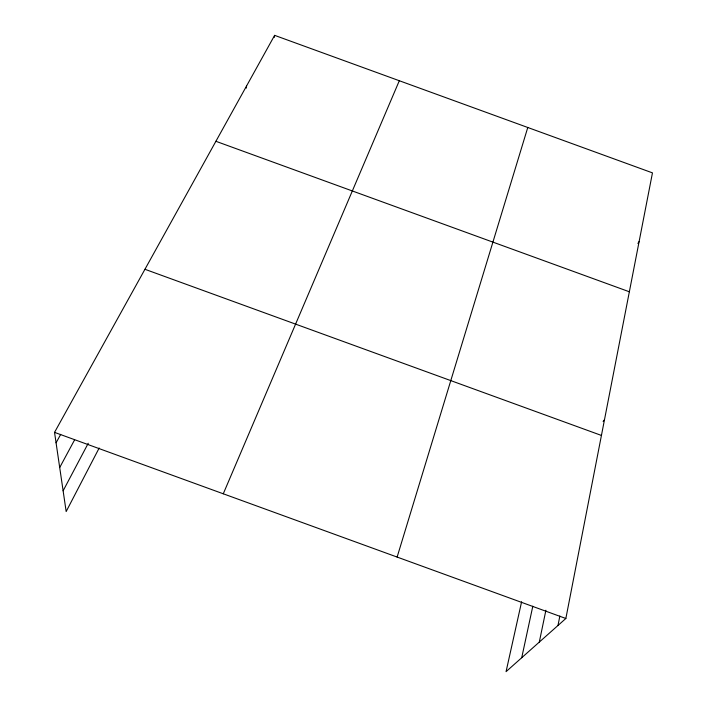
<?xml version="1.0" encoding="UTF-8"?>
<svg xmlns="http://www.w3.org/2000/svg" width="707" height="707" viewBox="0 0 707 707"><rect width="100%" height="100%" fill="white"/><g stroke="black" fill="none" stroke-linecap="round" stroke-linejoin="round"><path stroke-width="1.06" d="M246.319 88.11L246.575 85.936M274.334 37.374L274.625 35.35L652.464 172.87L565.856 618.484L506.062 671.65L521.607 601.781M557.982 625.492L559.856 616.027M539.3 642.097L545.901 610.247M521.722 657.731L532.813 606.208M397.122 557.072L527.776 127.49M223.271 493.795L399.314 80.731M99.166 448.026L66.166 511.541L54.536 432.375L274.625 35.35M63.117 490.817L88.242 443.271M59.697 467.539L74.615 439.842M56.065 442.812L60.714 434.354M637.9 243.447L639.101 241.626M603.106 421.46L604.485 419.746M215.891 141.294L629.354 291.779M144.944 269.287L601.436 435.441M54.536 432.375L565.856 618.484"/></g></svg>
